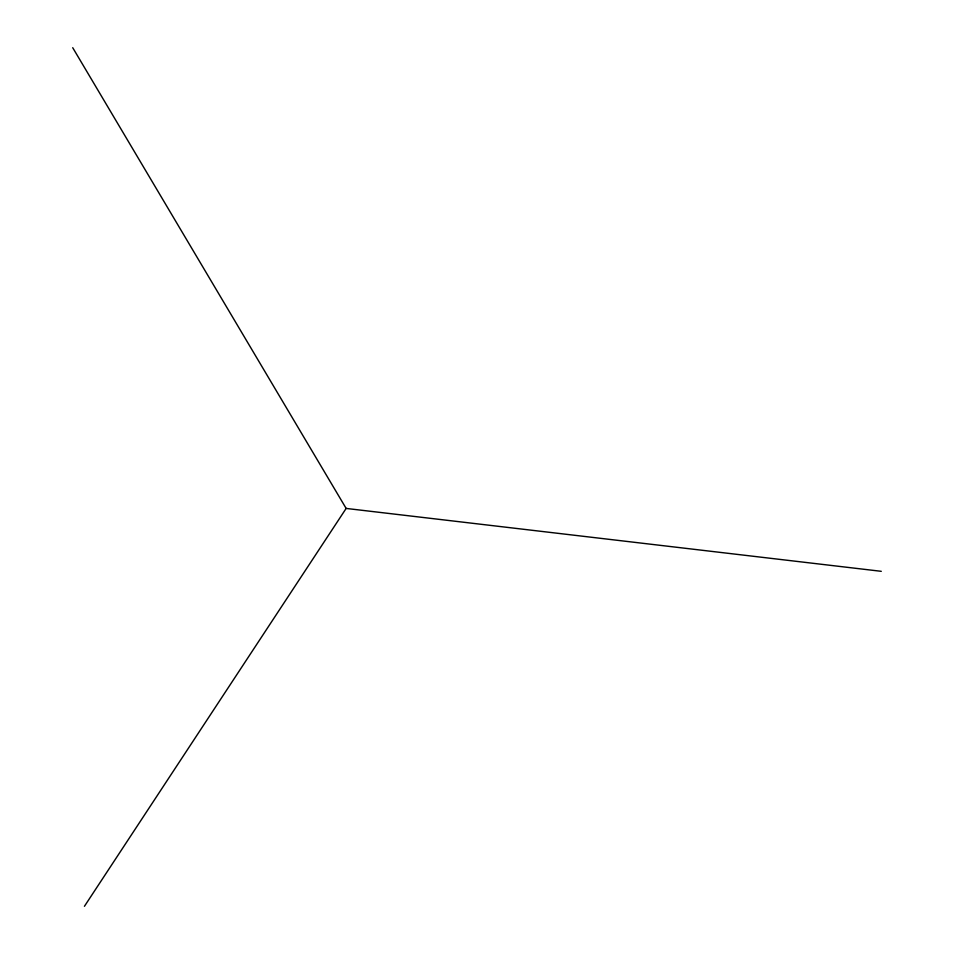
<?xml version="1.0" encoding="UTF-8"?>
<svg xmlns="http://www.w3.org/2000/svg" width="954" height="954" viewBox="0 0 954 954"><rect width="100%" height="100%" fill="white"/><g stroke="black" fill="none" stroke-linecap="round" stroke-linejoin="round"><path stroke-width="1.43" d="M84.429 906.3L346.147 508.434L881.281 571.315M72.719 47.7L346.147 508.434"/></g></svg>
